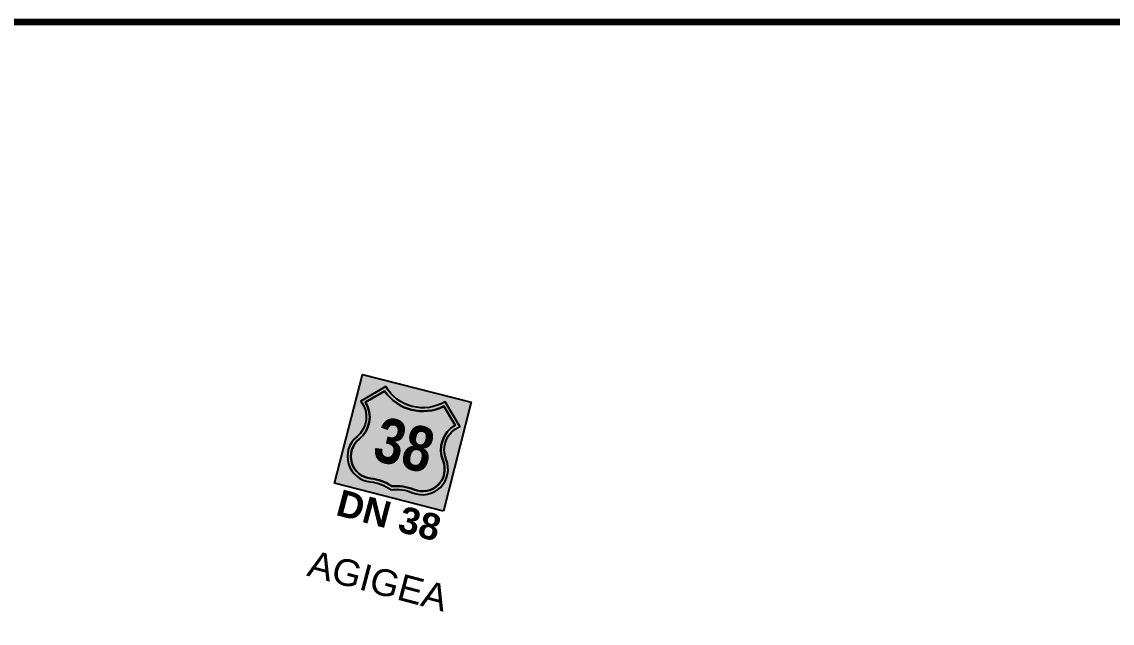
# Model space of a CAD drawing. Header units: metres. Extents: x 783184 to 1587399, y 282652 to 580595.
# Drawn here: x 787775 to 788938, y 291902 to 292543 of the extents above; entities that cross this region are included whole.
import ezdxf

# ---------------------------------------------------------------- set-up
doc = ezdxf.new("R2010")
doc.units = ezdxf.units.M
doc.header["$LTSCALE"] = 0.5
doc.layers.add('drumuri extravilan', color=7, linetype='CONTINUOUS')
doc.layers.add('INDICATOR', color=7, linetype='CONTINUOUS')
doc.styles.add('arial', font='arial.ttf')
doc.styles.add('BOLD', font='arialbd.ttf')
doc.styles.add('TIPFIGURA', font='romand.shx', dxfattribs={"height": 100})

msp = doc.modelspace()

# ---------------------------------------------------------------- hatches: boundary and pattern name
at = {"layer": 'drumuri extravilan'}
h = msp.add_hatch(color=5, dxfattribs=at)
h.paths.add_polyline_path([(788224.64246, 292021.09653), (788108.39876, 292050.87563), (788138.17785, 292167.11933), (788254.42155, 292137.34023)])
edge = h.paths.add_edge_path()
edge.add_arc((788174.53133, 292000.62793), 43.67212, 66.80733866, 97.87878405, ccw=False)
edge.add_arc((788202.33697, 292065.89586), 27.27215, -112.88688108, 22.15215923)
edge.add_arc((788252.56102, 292086.46304), 27.00009, -247.29197544, -157.61195238, ccw=False)
edge.add_line((788242.13803, 292111.37019), (788226.41719, 292137.91979))
edge.add_arc((788202.80027, 292177.60494), 46.18084, -149.49502508, -59.24280774, ccw=False)
edge.add_line((788163.01154, 292154.16293), (788136.46194, 292138.44209))
edge.add_arc((788115.34734, 292121.61418), 27.00009, -51.12588044, 38.55414262, ccw=False)
edge.add_arc((788149.49649, 292079.43244), 27.27215, 129.11000794, 264.14904825)
edge.add_arc((788142.49628, 292008.83461), 43.67212, 53.38338313, 84.45482852, ccw=False)
at = {"layer": 'drumuri extravilan', "true_color": 0xffffff}
h = msp.add_hatch(color=7, dxfattribs=at)
h.paths.add_polyline_path([(788163.01154, 292154.16293), (788136.46194, 292138.44209, -0.4125788003), (788132.29291, 292100.59389, 0.6684250644), (788146.71634, 292052.30236, -0.1364115538), (788168.54486, 292043.8878, -0.1364115538), (788191.73047, 292040.77073, 0.6684250644), (788227.59605, 292076.17931, -0.4125788003), (788242.13803, 292111.37019), (788226.41719, 292137.91979, -0.4155034736)])
h.paths.add_polyline_path([(788225.0771, 292133.04611, -0.3732016165), (788161.8433, 292149.24523), (788141.66523, 292137.29717, -0.3733969182), (788134.5813, 292097.76796, 0.6681780339), (788147.07791, 292055.92064, -0.1284076089), (788169.51364, 292047.66949, -0.1284076089), (788193.15311, 292044.11718, 0.6681780339), (788224.2308, 292074.80172, -0.3733969182), (788237.02515, 292112.86804)], flags=16)
at = {"layer": 'drumuri extravilan'}
msp.add_hatch(color=1, dxfattribs=at).paths.add_polyline_path([(788134.5813, 292097.76796, 0.6681780339), (788147.07791, 292055.92064, -0.1284076089), (788169.51364, 292047.66949, -0.128407609), (788193.15311, 292044.11718, 0.6681780332), (788224.2308, 292074.80172, -0.3733969185), (788237.02515, 292112.86804), (788225.0771, 292133.04611, -0.3732016165), (788161.8433, 292149.24523), (788141.66523, 292137.29717, -0.3733969182)])

# ---------------------------------------------------------------- linework, layer by layer
msp.add_lwpolyline([(788224.64246, 292021.09653), (788108.39876, 292050.87563), (788138.17785, 292167.11933), (788254.42155, 292137.34023)], close=True, dxfattribs=at)
for points in [[(788168.54486, 292043.8878, -0.1364115538), (788191.73047, 292040.77073, 0.6684250644), (788227.59605, 292076.17931, -0.4125788003), (788242.13803, 292111.37019), (788226.41719, 292137.91979, -0.4155034736), (788163.01154, 292154.16293), (788136.46194, 292138.44209, -0.4125788003), (788132.29291, 292100.59389, 0.6684250644), (788146.71634, 292052.30236, -0.1364115538)], [(788168.54486, 292043.8878, -0.1364115538), (788191.73047, 292040.77073, 0.6684250644), (788227.59605, 292076.17931, -0.4125788003), (788242.13803, 292111.37019), (788226.41719, 292137.91979, -0.4155034736), (788163.01154, 292154.16293), (788136.46194, 292138.44209, -0.4125788003), (788132.29291, 292100.59389, 0.6684250644), (788146.71634, 292052.30236, -0.1364115538)], [(788141.66523, 292137.29717), (788161.8433, 292149.24523, 0.3732016165), (788225.0771, 292133.04611), (788237.02515, 292112.86804, 0.3733969182), (788224.2308, 292074.80172, -0.6681780339), (788193.15311, 292044.11718, 0.1284076089), (788169.51364, 292047.66949, 0.1284076089), (788147.07791, 292055.92064, -0.6681780339), (788134.5813, 292097.76796, 0.3733969182)], [(788169.51364, 292047.66949, -0.1284076089), (788193.15311, 292044.11718, 0.6681780339), (788224.2308, 292074.80172, -0.3733969182), (788237.02515, 292112.86804), (788225.0771, 292133.04611, -0.3732016165), (788161.8433, 292149.24523), (788141.66523, 292137.29717, -0.3733969182), (788134.5813, 292097.76796, 0.6681780339), (788147.07791, 292055.92064, -0.1284076089)]]:
    msp.add_lwpolyline(points, format="xyb", close=True, dxfattribs=at)
at = {"layer": 'INDICATOR', "color": 0, "lineweight": 100}
msp.add_lwpolyline([(783183.90475, 284333.37838), (783183.90475, 292543.37838), (794773.90475, 292543.37838), (794773.90475, 284333.37838)], close=True, dxfattribs=at)

# ---------------------------------------------------------------- texts
at = {"layer": 'drumuri extravilan', "color": 1, "linetype": 'Continuous', "style": 'BOLD'}
msp.add_text('DN 38', height=28.35, rotation=345.17533851, dxfattribs=at).set_placement((788108.58881, 292017.26149))
at = {"layer": 'drumuri extravilan', "color": 0, "linetype": 'Continuous', "style": 'arial'}
msp.add_text('AGIGEA', height=28.35, rotation=345.17533851, dxfattribs=at).set_placement((788077.83755, 291952.53571))
at = {"layer": 'drumuri extravilan', "color": 7, "true_color": 0xffffff, "insert": (788159.3297, 292122.7359), "char_height": 48, "width": 56.9650316, "attachment_point": 1, "rotation": 345.63108359, "style": 'TIPFIGURA'}
msp.add_mtext('{\\fArial Narrow|b1|i0|c0|p34;38}', dxfattribs=at)

doc.saveas('drawing.dxf')
